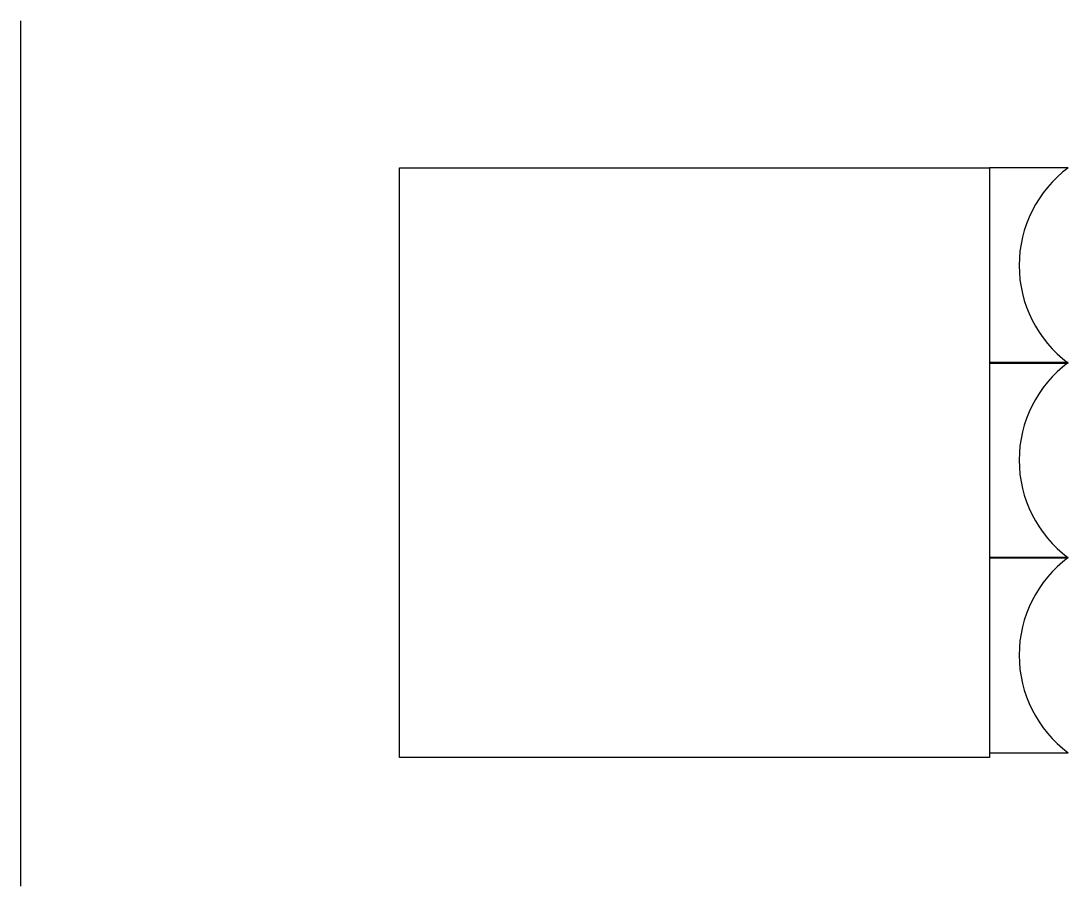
# Model space of a CAD drawing. Header units: millimetres. Extents: x 50 to 103.2, y 19.9 to 64.
import ezdxf

# ---------------------------------------------------------------- set-up
doc = ezdxf.new("R2010")
doc.units = ezdxf.units.MM

msp = doc.modelspace()

# ---------------------------------------------------------------- linework, layer by layer
for p, q in [((49.977, 19.941), (49.977, 63.964)), ((69.219, 26.49), (69.219, 56.49)), ((69.219, 56.49), (99.219, 56.49)), ((99.219, 56.49), (99.219, 26.49)), ((99.219, 56.49), (99.219, 46.556)), ((99.219, 46.556), (103.219, 46.556)), ((99.219, 36.646), (103.219, 36.646)), ((99.219, 26.722), (103.219, 26.722)), ((99.219, 26.49), (69.219, 26.49))]:
    msp.add_line(p, q)
for points in [[(103.219, 56.49), (99.219, 56.49), (99.219, 46.556)], [(103.219, 46.581), (99.219, 46.581), (99.219, 36.646)], [(103.219, 36.657), (99.219, 36.657), (99.219, 26.722)]]:
    msp.add_lwpolyline(points)
for centre in [(106.934, 51.523), (106.934, 41.614), (106.934, 31.69)]:
    msp.add_arc(centre, 6.203, 126.797, 233.203)

doc.saveas('drawing.dxf')
